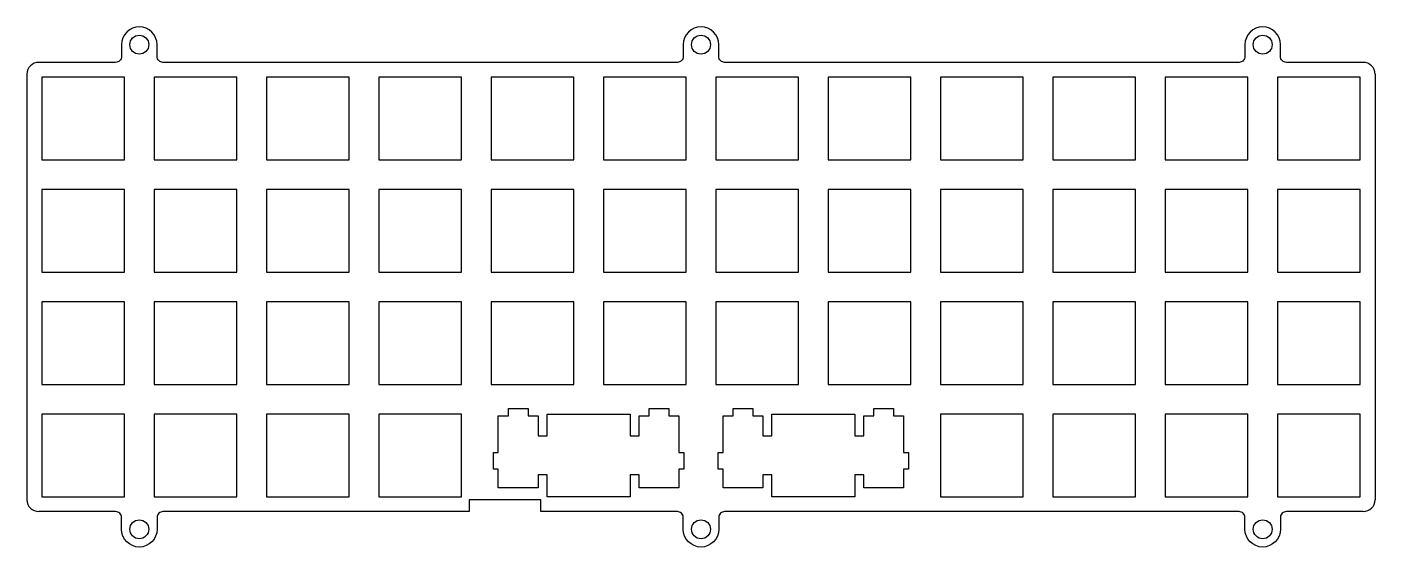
# Model space of a CAD drawing. Header units: millimetres. Extents: x 164 to 392, y 117 to 205.
import ezdxf

# ---------------------------------------------------------------- set-up
doc = ezdxf.new("R2010")
doc.units = ezdxf.units.MM

msp = doc.modelspace()

# ---------------------------------------------------------------- linework, layer by layer
for p, q in [((164.09, 196.75), (164.09, 124.75)), ((392.09, 196.75), (392.09, 124.75)), ((251, 124.75), (238.88, 124.75)), ((238.88, 124.75), (238.88, 122.75)), ((251, 122.75), (251, 124.75))]:
    msp.add_line(p, q)
for points in [[(390.09, 198.75), (377.09, 198.75, -0.414214), (376.09, 199.75), (376.09, 201.75, 1), (370.09, 201.75), (370.09, 199.75, -0.414214), (369.09, 198.75), (282.09, 198.75, -0.414214), (281.09, 199.75), (281.09, 201.75, 1), (275.09, 201.75), (275.09, 199.75, -0.414214), (274.09, 198.75), (187.09, 198.75, -0.414214), (186.09, 199.75), (186.09, 201.75, 1), (180.09, 201.75), (180.09, 199.75, -0.414214), (179.09, 198.75), (166.09, 198.75)], [(238.88, 122.75), (187.09, 122.75, 0.414214), (186.09, 121.75), (186.09, 119.75, -1), (180.09, 119.75), (180.09, 121.75, 0.414214), (179.09, 122.75), (166.09, 122.75)], [(390.09, 122.75), (377.09, 122.75, 0.414214), (376.09, 121.75), (376.09, 119.75, -1), (370.09, 119.75), (370.09, 121.75, 0.414214), (369.09, 122.75), (282.09, 122.75, 0.414214), (281.09, 121.75), (281.09, 119.75, -1), (275.09, 119.75), (275.09, 121.75, 0.414214), (274.09, 122.75), (251, 122.75)]]:
    msp.add_lwpolyline(points, format="xyb")
for points in [[(166.59, 182.25), (180.59, 182.25), (180.59, 196.25), (166.59, 196.25)], [(185.59, 182.25), (199.59, 182.25), (199.59, 196.25), (185.59, 196.25)], [(204.59, 182.25), (218.59, 182.25), (218.59, 196.25), (204.59, 196.25)], [(223.59, 182.25), (237.59, 182.25), (237.59, 196.25), (223.59, 196.25)], [(242.59, 182.25), (256.59, 182.25), (256.59, 196.25), (242.59, 196.25)], [(261.59, 182.25), (275.59, 182.25), (275.59, 196.25), (261.59, 196.25)], [(280.59, 182.25), (294.59, 182.25), (294.59, 196.25), (280.59, 196.25)], [(299.59, 182.25), (313.59, 182.25), (313.59, 196.25), (299.59, 196.25)], [(318.59, 182.25), (332.59, 182.25), (332.59, 196.25), (318.59, 196.25)], [(337.59, 182.25), (351.59, 182.25), (351.59, 196.25), (337.59, 196.25)], [(356.59, 182.25), (370.59, 182.25), (370.59, 196.25), (356.59, 196.25)], [(375.59, 182.25), (389.59, 182.25), (389.59, 196.25), (375.59, 196.25)], [(166.59, 163.25), (180.59, 163.25), (180.59, 177.25), (166.59, 177.25)], [(185.59, 163.25), (199.59, 163.25), (199.59, 177.25), (185.59, 177.25)], [(204.59, 163.25), (218.59, 163.25), (218.59, 177.25), (204.59, 177.25)], [(223.59, 163.25), (237.59, 163.25), (237.59, 177.25), (223.59, 177.25)], [(242.59, 163.25), (256.59, 163.25), (256.59, 177.25), (242.59, 177.25)], [(261.59, 163.25), (275.59, 163.25), (275.59, 177.25), (261.59, 177.25)], [(280.59, 163.25), (294.59, 163.25), (294.59, 177.25), (280.59, 177.25)], [(299.59, 163.25), (313.59, 163.25), (313.59, 177.25), (299.59, 177.25)], [(318.59, 163.25), (332.59, 163.25), (332.59, 177.25), (318.59, 177.25)], [(337.59, 163.25), (351.59, 163.25), (351.59, 177.25), (337.59, 177.25)], [(356.59, 163.25), (370.59, 163.25), (370.59, 177.25), (356.59, 177.25)], [(375.59, 163.25), (389.59, 163.25), (389.59, 177.25), (375.59, 177.25)], [(166.59, 144.25), (180.59, 144.25), (180.59, 158.25), (166.59, 158.25)], [(185.59, 144.25), (199.59, 144.25), (199.59, 158.25), (185.59, 158.25)], [(204.59, 144.25), (218.59, 144.25), (218.59, 158.25), (204.59, 158.25)], [(223.59, 144.25), (237.59, 144.25), (237.59, 158.25), (223.59, 158.25)], [(242.59, 144.25), (256.59, 144.25), (256.59, 158.25), (242.59, 158.25)], [(261.59, 144.25), (275.59, 144.25), (275.59, 158.25), (261.59, 158.25)], [(280.59, 144.25), (294.59, 144.25), (294.59, 158.25), (280.59, 158.25)], [(299.59, 144.25), (313.59, 144.25), (313.59, 158.25), (299.59, 158.25)], [(318.59, 144.25), (332.59, 144.25), (332.59, 158.25), (318.59, 158.25)], [(337.59, 144.25), (351.59, 144.25), (351.59, 158.25), (337.59, 158.25)], [(356.59, 144.25), (370.59, 144.25), (370.59, 158.25), (356.59, 158.25)], [(375.59, 144.25), (389.59, 144.25), (389.59, 158.25), (375.59, 158.25)], [(166.59, 125.25), (180.59, 125.25), (180.59, 139.25), (166.59, 139.25)], [(185.59, 125.25), (199.59, 125.25), (199.59, 139.25), (185.59, 139.25)], [(204.59, 125.25), (218.59, 125.25), (218.59, 139.25), (204.59, 139.25)], [(223.59, 125.25), (237.59, 125.25), (237.59, 139.25), (223.59, 139.25)], [(252.09, 135.55), (252.09, 139.25), (266.09, 139.25), (266.09, 135.55), (267.61, 135.55), (267.61, 138.97), (269.34, 138.97), (269.34, 140.17), (272.64, 140.17), (272.64, 138.97), (274.36, 138.97), (274.36, 132.75), (275.19, 132.75), (275.19, 129.95), (274.36, 129.95), (274.36, 126.77), (267.61, 126.77), (267.61, 128.95), (266.09, 128.95), (266.09, 125.25), (252.09, 125.25), (252.09, 128.95), (250.56, 128.95), (250.56, 126.77), (243.81, 126.77), (243.81, 129.95), (242.99, 129.95), (242.99, 132.75), (243.81, 132.75), (243.81, 138.97), (245.54, 138.97), (245.54, 140.17), (248.84, 140.17), (248.84, 138.97), (250.56, 138.97), (250.56, 135.55)], [(290.09, 135.55), (290.09, 139.25), (304.09, 139.25), (304.09, 135.55), (305.61, 135.55), (305.61, 138.97), (307.34, 138.97), (307.34, 140.17), (310.64, 140.17), (310.64, 138.97), (312.36, 138.97), (312.36, 132.75), (313.19, 132.75), (313.19, 129.95), (312.36, 129.95), (312.36, 126.77), (305.61, 126.77), (305.61, 128.95), (304.09, 128.95), (304.09, 125.25), (290.09, 125.25), (290.09, 128.95), (288.56, 128.95), (288.56, 126.77), (281.81, 126.77), (281.81, 129.95), (280.99, 129.95), (280.99, 132.75), (281.81, 132.75), (281.81, 138.97), (283.54, 138.97), (283.54, 140.17), (286.84, 140.17), (286.84, 138.97), (288.56, 138.97), (288.56, 135.55)], [(318.59, 125.25), (332.59, 125.25), (332.59, 139.25), (318.59, 139.25)], [(337.59, 125.25), (351.59, 125.25), (351.59, 139.25), (337.59, 139.25)], [(356.59, 125.25), (370.59, 125.25), (370.59, 139.25), (356.59, 139.25)], [(375.59, 125.25), (389.59, 125.25), (389.59, 139.25), (375.59, 139.25)]]:
    msp.add_lwpolyline(points, close=True)
for centre in [(183.09, 201.75), (278.09, 201.75), (373.09, 201.75), (183.09, 119.75), (278.09, 119.75), (373.09, 119.75)]:
    msp.add_circle(centre, 1.6)
for centre, start, end in [((166.09, 196.75), 90, 180), ((390.09, 196.75), 0, 90), ((166.09, 124.75), 180, 270), ((390.09, 124.75), 270, 0)]:
    msp.add_arc(centre, 2, start, end)

doc.saveas('drawing.dxf')
